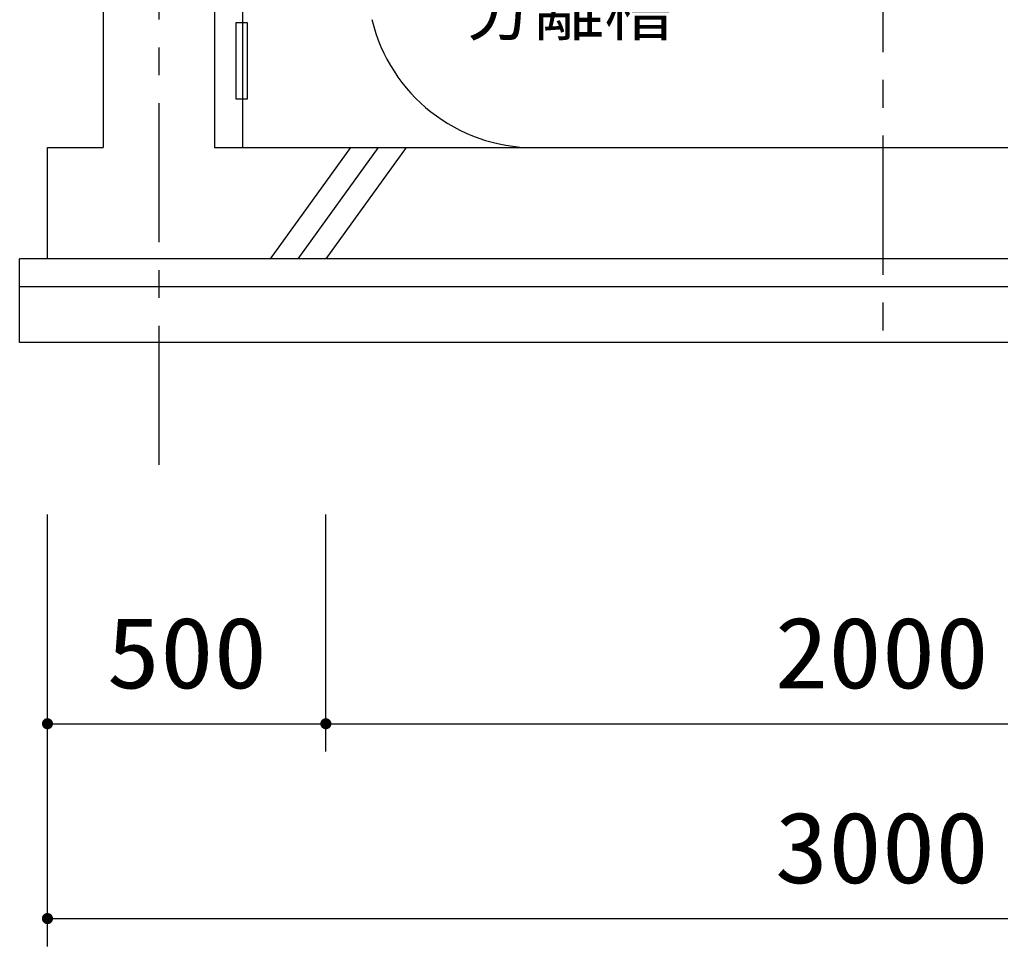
# Model space of a CAD drawing. Units: millimetres, scale not verified. Extents: x -14850 to 14850, y -10500 to 10500.
# Drawn here: x -838 to 924, y -6554 to -4889 of the extents above; entities that cross this region are included whole.
import ezdxf
from ezdxf.enums import TextEntityAlignment as Align

# ---------------------------------------------------------------- set-up
doc = ezdxf.new("R2010")
doc.units = ezdxf.units.MM
doc.header["$LTSCALE"] = 50
doc.linetypes.add('CHAIN1', pattern=[8, 5, -1, 1, -1])
for name, color, linetype, lineweight in [('0-1_0-0', 3, 'Continuous', 25), ('0-2_0-1', 5, 'Continuous', 25), ('0-5_0-5', 5, 'Continuous', 25)]:
    doc.layers.add(name, color=color, linetype=linetype, lineweight=lineweight)
doc.styles.add('ＭＳ ゴシック', font='')
doc.styles.get('ＭＳ ゴシック').set_extended_font_data('MS Gothic')

msp = doc.modelspace()

# ---------------------------------------------------------------- linework, layer by layer
at = {"layer": '0-1_0-0', "linetype": 'CHAIN1'}
msp.add_line((712.47, -3097.08), (712.47, -5493.69), dxfattribs=at)
at = {"layer": '0-1_0-0'}
msp.add_line((86.85, -5118.8), (1338.09, -5118.8), dxfattribs=at)
msp.add_arc((86.85, -4818.8), 300, 193.49338, 270, dxfattribs=at)
at = {"layer": '0-2_0-1', "color": 2, "linetype": 'CHAIN1'}
msp.add_line((-587.53, -2638.8), (-587.53, -5690.78), dxfattribs=at)
at = {"layer": '0-2_0-1', "color": 2}
for p, q in [((-687.53, -3038.8), (-687.53, -5118.8)), ((-487.53, -3038.8), (-487.53, -5118.8)), ((-787.53, -5318.8), (-787.53, -5118.8)), ((-787.53, -5118.8), (-687.53, -5118.8)), ((-487.53, -5118.8), (2212.47, -5118.8)), ((-243.19, -5118.8), (-387.53, -5318.8)), ((-337.53, -5318.8), (-193.19, -5118.8)), ((-143.19, -5118.8), (-287.53, -5318.8)), ((2262.47, -5318.8), (-837.53, -5318.8)), ((-837.53, -5468.8), (-837.53, -5318.8)), ((2262.47, -5368.8), (-837.53, -5368.8)), ((-787.53, -6553.76), (-787.53, -5777.94)), ((-287.53, -6203.76), (-287.53, -5777.94)), ((-787.53, -6153.76), (-287.53, -6153.76)), ((-287.53, -6153.76), (1712.47, -6153.76)), ((-787.53, -6503.76), (2212.47, -6503.76))]:
    msp.add_line(p, q, dxfattribs=at)
msp.add_lwpolyline([(2262.47, -5318.8), (2262.47, -5468.8), (-837.53, -5468.8)], dxfattribs=at)
at = {"layer": '0-2_0-1'}
for points in [[(-797.35, -6151.88), (-787.53, -6143.76), (-787.53, -6153.76)], [(-797.04, -6150.67), (-787.53, -6143.76), (-797.35, -6151.88)], [(-796.57, -6149.5), (-787.53, -6143.76), (-797.04, -6150.67)], [(-795.97, -6148.4), (-787.53, -6143.76), (-796.57, -6149.5)], [(-795.23, -6147.38), (-787.53, -6143.76), (-795.97, -6148.4)], [(-794.37, -6146.47), (-787.53, -6143.76), (-795.23, -6147.38)], [(-793.4, -6145.67), (-787.53, -6143.76), (-794.37, -6146.47)], [(-792.34, -6145), (-787.53, -6143.76), (-793.4, -6145.67)], [(-791.21, -6144.46), (-787.53, -6143.76), (-792.34, -6145)], [(-790.01, -6144.07), (-787.53, -6143.76), (-791.21, -6144.46)], [(-788.78, -6143.84), (-787.53, -6143.76), (-790.01, -6144.07)], [(-787.53, -6143.76), (-777.53, -6153.76), (-787.53, -6153.76)], [(-787.53, -6143.76), (-777.61, -6152.51), (-777.53, -6153.76)], [(-787.53, -6143.76), (-777.84, -6151.27), (-777.61, -6152.51)], [(-787.53, -6143.76), (-778.23, -6150.08), (-777.84, -6151.27)], [(-787.53, -6143.76), (-778.76, -6148.94), (-778.23, -6150.08)], [(-787.53, -6143.76), (-779.44, -6147.88), (-778.76, -6148.94)], [(-787.53, -6143.76), (-780.24, -6146.91), (-779.44, -6147.88)], [(-787.53, -6143.76), (-781.15, -6146.05), (-780.24, -6146.91)], [(-787.53, -6143.76), (-782.17, -6145.32), (-781.15, -6146.05)], [(-787.53, -6143.76), (-783.27, -6144.71), (-782.17, -6145.32)], [(-787.53, -6143.76), (-784.44, -6144.25), (-783.27, -6144.71)], [(-787.53, -6143.76), (-785.65, -6143.94), (-784.44, -6144.25)], [(-786.9, -6143.78), (-785.65, -6143.94), (-787.53, -6143.76)], [(-297.51, -6153.13), (-287.53, -6143.76), (-287.53, -6153.76)], [(-297.35, -6151.88), (-287.53, -6143.76), (-297.51, -6153.13)], [(-297.04, -6150.67), (-287.53, -6143.76), (-297.35, -6151.88)], [(-296.57, -6149.5), (-287.53, -6143.76), (-297.04, -6150.67)], [(-295.97, -6148.4), (-287.53, -6143.76), (-296.57, -6149.5)], [(-295.23, -6147.38), (-287.53, -6143.76), (-295.97, -6148.4)], [(-294.37, -6146.47), (-287.53, -6143.76), (-295.23, -6147.38)], [(-293.4, -6145.67), (-287.53, -6143.76), (-294.37, -6146.47)], [(-292.34, -6145), (-287.53, -6143.76), (-293.4, -6145.67)], [(-291.21, -6144.46), (-287.53, -6143.76), (-292.34, -6145)], [(-290.01, -6144.07), (-287.53, -6143.76), (-291.21, -6144.46)], [(-288.78, -6143.84), (-287.53, -6143.76), (-290.01, -6144.07)], [(-287.53, -6143.76), (-277.53, -6153.76), (-287.53, -6153.76)], [(-287.53, -6143.76), (-277.61, -6152.51), (-277.53, -6153.76)], [(-287.53, -6143.76), (-277.84, -6151.27), (-277.61, -6152.51)], [(-287.53, -6143.76), (-278.23, -6150.08), (-277.84, -6151.27)], [(-287.53, -6143.76), (-278.76, -6148.94), (-278.23, -6150.08)], [(-287.53, -6143.76), (-279.44, -6147.88), (-278.76, -6148.94)], [(-287.53, -6143.76), (-280.24, -6146.91), (-279.44, -6147.88)], [(-287.53, -6143.76), (-281.15, -6146.05), (-280.24, -6146.91)], [(-287.53, -6143.76), (-282.17, -6145.32), (-281.15, -6146.05)], [(-287.53, -6143.76), (-283.27, -6144.71), (-282.17, -6145.32)], [(-287.53, -6143.76), (-284.44, -6144.25), (-283.27, -6144.71)], [(-287.53, -6143.76), (-285.65, -6143.94), (-284.44, -6144.25)], [(-287.53, -6143.76), (-286.9, -6143.78), (-285.65, -6143.94)], [(-797.51, -6153.13), (-787.53, -6153.76), (-797.53, -6153.76)], [(-797.53, -6153.76), (-787.53, -6153.76), (-797.45, -6155.01)], [(-797.35, -6151.88), (-787.53, -6153.76), (-797.51, -6153.13)], [(-797.45, -6155.01), (-787.53, -6153.76), (-797.21, -6156.25)], [(-797.21, -6156.25), (-787.53, -6153.76), (-796.82, -6157.44)], [(-796.82, -6157.44), (-787.53, -6153.76), (-796.29, -6158.58)], [(-796.29, -6158.58), (-787.53, -6153.76), (-795.62, -6159.64)], [(-795.62, -6159.64), (-787.53, -6153.76), (-794.82, -6160.6)], [(-794.82, -6160.6), (-787.53, -6153.76), (-793.9, -6161.46)], [(-793.9, -6161.46), (-787.53, -6153.76), (-792.88, -6162.2)], [(-792.88, -6162.2), (-787.53, -6153.76), (-791.78, -6162.81)], [(-791.78, -6162.81), (-787.53, -6153.76), (-790.62, -6163.27)], [(-790.62, -6163.27), (-787.53, -6153.76), (-787.53, -6163.76)], [(-790.62, -6163.27), (-788.15, -6163.74), (-789.4, -6163.58)], [(-790.62, -6163.27), (-787.53, -6163.76), (-788.15, -6163.74)], [(-787.53, -6153.76), (-786.27, -6163.68), (-787.53, -6163.76)], [(-787.53, -6153.76), (-785.04, -6163.44), (-786.27, -6163.68)], [(-787.53, -6153.76), (-783.85, -6163.06), (-785.04, -6163.44)], [(-787.53, -6153.76), (-782.71, -6162.52), (-783.85, -6163.06)], [(-787.53, -6153.76), (-781.65, -6161.85), (-782.71, -6162.52)], [(-787.53, -6153.76), (-780.68, -6161.05), (-781.65, -6161.85)], [(-787.53, -6153.76), (-779.82, -6160.13), (-780.68, -6161.05)], [(-787.53, -6153.76), (-779.08, -6159.12), (-779.82, -6160.13)], [(-787.53, -6153.76), (-778.48, -6158.02), (-779.08, -6159.12)], [(-787.53, -6153.76), (-778.02, -6156.85), (-778.48, -6158.02)], [(-787.53, -6153.76), (-777.7, -6155.63), (-778.02, -6156.85)], [(-787.53, -6153.76), (-777.55, -6154.39), (-777.7, -6155.63)], [(-777.53, -6153.76), (-777.55, -6154.39), (-787.53, -6153.76)], [(-297.51, -6153.13), (-287.53, -6153.76), (-297.53, -6153.76)], [(-297.53, -6153.76), (-287.53, -6153.76), (-297.45, -6155.01)], [(-297.45, -6155.01), (-287.53, -6153.76), (-297.21, -6156.25)], [(-297.21, -6156.25), (-287.53, -6153.76), (-296.82, -6157.44)], [(-296.82, -6157.44), (-287.53, -6153.76), (-296.29, -6158.58)], [(-296.29, -6158.58), (-287.53, -6153.76), (-295.62, -6159.64)], [(-295.62, -6159.64), (-287.53, -6153.76), (-294.82, -6160.6)], [(-294.82, -6160.6), (-287.53, -6153.76), (-293.9, -6161.46)], [(-293.9, -6161.46), (-287.53, -6153.76), (-292.88, -6162.2)], [(-292.88, -6162.2), (-287.53, -6153.76), (-291.78, -6162.81)], [(-291.78, -6162.81), (-287.53, -6153.76), (-290.62, -6163.27)], [(-290.62, -6163.27), (-287.53, -6153.76), (-289.4, -6163.58)], [(-289.4, -6163.58), (-287.53, -6153.76), (-287.53, -6163.76)], [(-289.4, -6163.58), (-287.53, -6163.76), (-288.15, -6163.74)], [(-287.53, -6153.76), (-286.27, -6163.68), (-287.53, -6163.76)], [(-287.53, -6153.76), (-285.04, -6163.44), (-286.27, -6163.68)], [(-287.53, -6153.76), (-283.85, -6163.06), (-285.04, -6163.44)], [(-287.53, -6153.76), (-282.71, -6162.52), (-283.85, -6163.06)], [(-287.53, -6153.76), (-281.65, -6161.85), (-282.71, -6162.52)], [(-287.53, -6153.76), (-280.68, -6161.05), (-281.65, -6161.85)], [(-287.53, -6153.76), (-279.82, -6160.13), (-280.68, -6161.05)], [(-287.53, -6153.76), (-279.08, -6159.12), (-279.82, -6160.13)], [(-287.53, -6153.76), (-278.48, -6158.02), (-279.08, -6159.12)], [(-287.53, -6153.76), (-278.02, -6156.85), (-278.48, -6158.02)], [(-287.53, -6153.76), (-277.7, -6155.63), (-278.02, -6156.85)], [(-287.53, -6153.76), (-277.55, -6154.39), (-277.7, -6155.63)], [(-287.53, -6153.76), (-277.53, -6153.76), (-277.55, -6154.39)], [(-797.35, -6501.88), (-787.53, -6493.76), (-787.53, -6503.76)], [(-797.04, -6500.67), (-787.53, -6493.76), (-797.35, -6501.88)], [(-796.57, -6499.5), (-787.53, -6493.76), (-797.04, -6500.67)], [(-795.97, -6498.4), (-787.53, -6493.76), (-796.57, -6499.5)], [(-795.23, -6497.38), (-787.53, -6493.76), (-795.97, -6498.4)], [(-794.37, -6496.47), (-787.53, -6493.76), (-795.23, -6497.38)], [(-793.4, -6495.67), (-787.53, -6493.76), (-794.37, -6496.47)], [(-792.34, -6495), (-787.53, -6493.76), (-793.4, -6495.67)], [(-791.21, -6494.46), (-787.53, -6493.76), (-792.34, -6495)], [(-790.01, -6494.07), (-787.53, -6493.76), (-791.21, -6494.46)], [(-788.78, -6493.84), (-787.53, -6493.76), (-790.01, -6494.07)], [(-787.53, -6493.76), (-777.53, -6503.76), (-787.53, -6503.76)], [(-787.53, -6493.76), (-777.61, -6502.51), (-777.53, -6503.76)], [(-787.53, -6493.76), (-777.84, -6501.27), (-777.61, -6502.51)], [(-787.53, -6493.76), (-778.23, -6500.08), (-777.84, -6501.27)], [(-787.53, -6493.76), (-778.76, -6498.94), (-778.23, -6500.08)], [(-787.53, -6493.76), (-779.44, -6497.88), (-778.76, -6498.94)], [(-787.53, -6493.76), (-780.24, -6496.91), (-779.44, -6497.88)], [(-787.53, -6493.76), (-781.15, -6496.05), (-780.24, -6496.91)], [(-787.53, -6493.76), (-782.17, -6495.32), (-781.15, -6496.05)], [(-787.53, -6493.76), (-783.27, -6494.71), (-782.17, -6495.32)], [(-787.53, -6493.76), (-784.44, -6494.25), (-783.27, -6494.71)], [(-787.53, -6493.76), (-785.65, -6493.94), (-784.44, -6494.25)], [(-786.9, -6493.78), (-785.65, -6493.94), (-787.53, -6493.76)], [(-797.51, -6503.13), (-787.53, -6503.76), (-797.53, -6503.76)], [(-797.53, -6503.76), (-787.53, -6503.76), (-797.45, -6505.01)], [(-797.35, -6501.88), (-787.53, -6503.76), (-797.51, -6503.13)], [(-797.45, -6505.01), (-787.53, -6503.76), (-797.21, -6506.25)], [(-797.21, -6506.25), (-787.53, -6503.76), (-796.82, -6507.44)], [(-796.82, -6507.44), (-787.53, -6503.76), (-796.29, -6508.58)], [(-796.29, -6508.58), (-787.53, -6503.76), (-795.62, -6509.64)], [(-795.62, -6509.64), (-787.53, -6503.76), (-794.82, -6510.6)], [(-794.82, -6510.6), (-787.53, -6503.76), (-793.9, -6511.46)], [(-793.9, -6511.46), (-787.53, -6503.76), (-792.88, -6512.2)], [(-792.88, -6512.2), (-787.53, -6503.76), (-791.78, -6512.81)], [(-791.78, -6512.81), (-787.53, -6503.76), (-790.62, -6513.27)], [(-790.62, -6513.27), (-787.53, -6503.76), (-787.53, -6513.76)], [(-790.62, -6513.27), (-787.53, -6513.76), (-789.4, -6513.58)], [(-789.4, -6513.58), (-787.53, -6513.76), (-788.15, -6513.74)], [(-787.53, -6503.76), (-786.27, -6513.68), (-787.53, -6513.76)], [(-787.53, -6503.76), (-785.04, -6513.44), (-786.27, -6513.68)], [(-787.53, -6503.76), (-783.85, -6513.06), (-785.04, -6513.44)], [(-787.53, -6503.76), (-782.71, -6512.52), (-783.85, -6513.06)], [(-787.53, -6503.76), (-781.65, -6511.85), (-782.71, -6512.52)], [(-787.53, -6503.76), (-780.68, -6511.05), (-781.65, -6511.85)], [(-787.53, -6503.76), (-779.82, -6510.13), (-780.68, -6511.05)], [(-787.53, -6503.76), (-779.08, -6509.12), (-779.82, -6510.13)], [(-787.53, -6503.76), (-778.48, -6508.02), (-779.08, -6509.12)], [(-787.53, -6503.76), (-778.02, -6506.85), (-778.48, -6508.02)], [(-787.53, -6503.76), (-777.7, -6505.63), (-778.02, -6506.85)], [(-787.53, -6503.76), (-777.55, -6504.39), (-777.7, -6505.63)], [(-777.53, -6503.76), (-777.55, -6504.39), (-787.53, -6503.76)]]:
    msp.add_solid(points, dxfattribs=at)
at = {"layer": '0-5_0-5', "color": 7}
msp.add_line((-437.53, -4818.8), (-437.53, -5118.8), dxfattribs=at)
msp.add_lwpolyline([(-428.76, -4894.23), (-428.76, -5031.78), (-448.41, -5031.78), (-448.41, -4894.23)], close=True, dxfattribs=at)

# ---------------------------------------------------------------- texts
at = {"layer": '0-1_0-0', "color": 4, "style": 'ＭＳ ゴシック'}
msp.add_text('分離槽', height=91.79, dxfattribs=at).set_placement((-37.98, -4943.46), align=Align.BOTTOM_LEFT)
at = {"layer": '0-2_0-1', "color": 4, "style": 'ＭＳ ゴシック', "width": 1.1}
for s, p in [('500', (-681.28, -6128.76)), ('2000', (518.72, -6128.76)), ('3000', (518.72, -6478.76))]:
    msp.add_text(s, height=128.4, dxfattribs=at).set_placement(p, align=Align.BOTTOM_LEFT)

doc.saveas('drawing.dxf')
